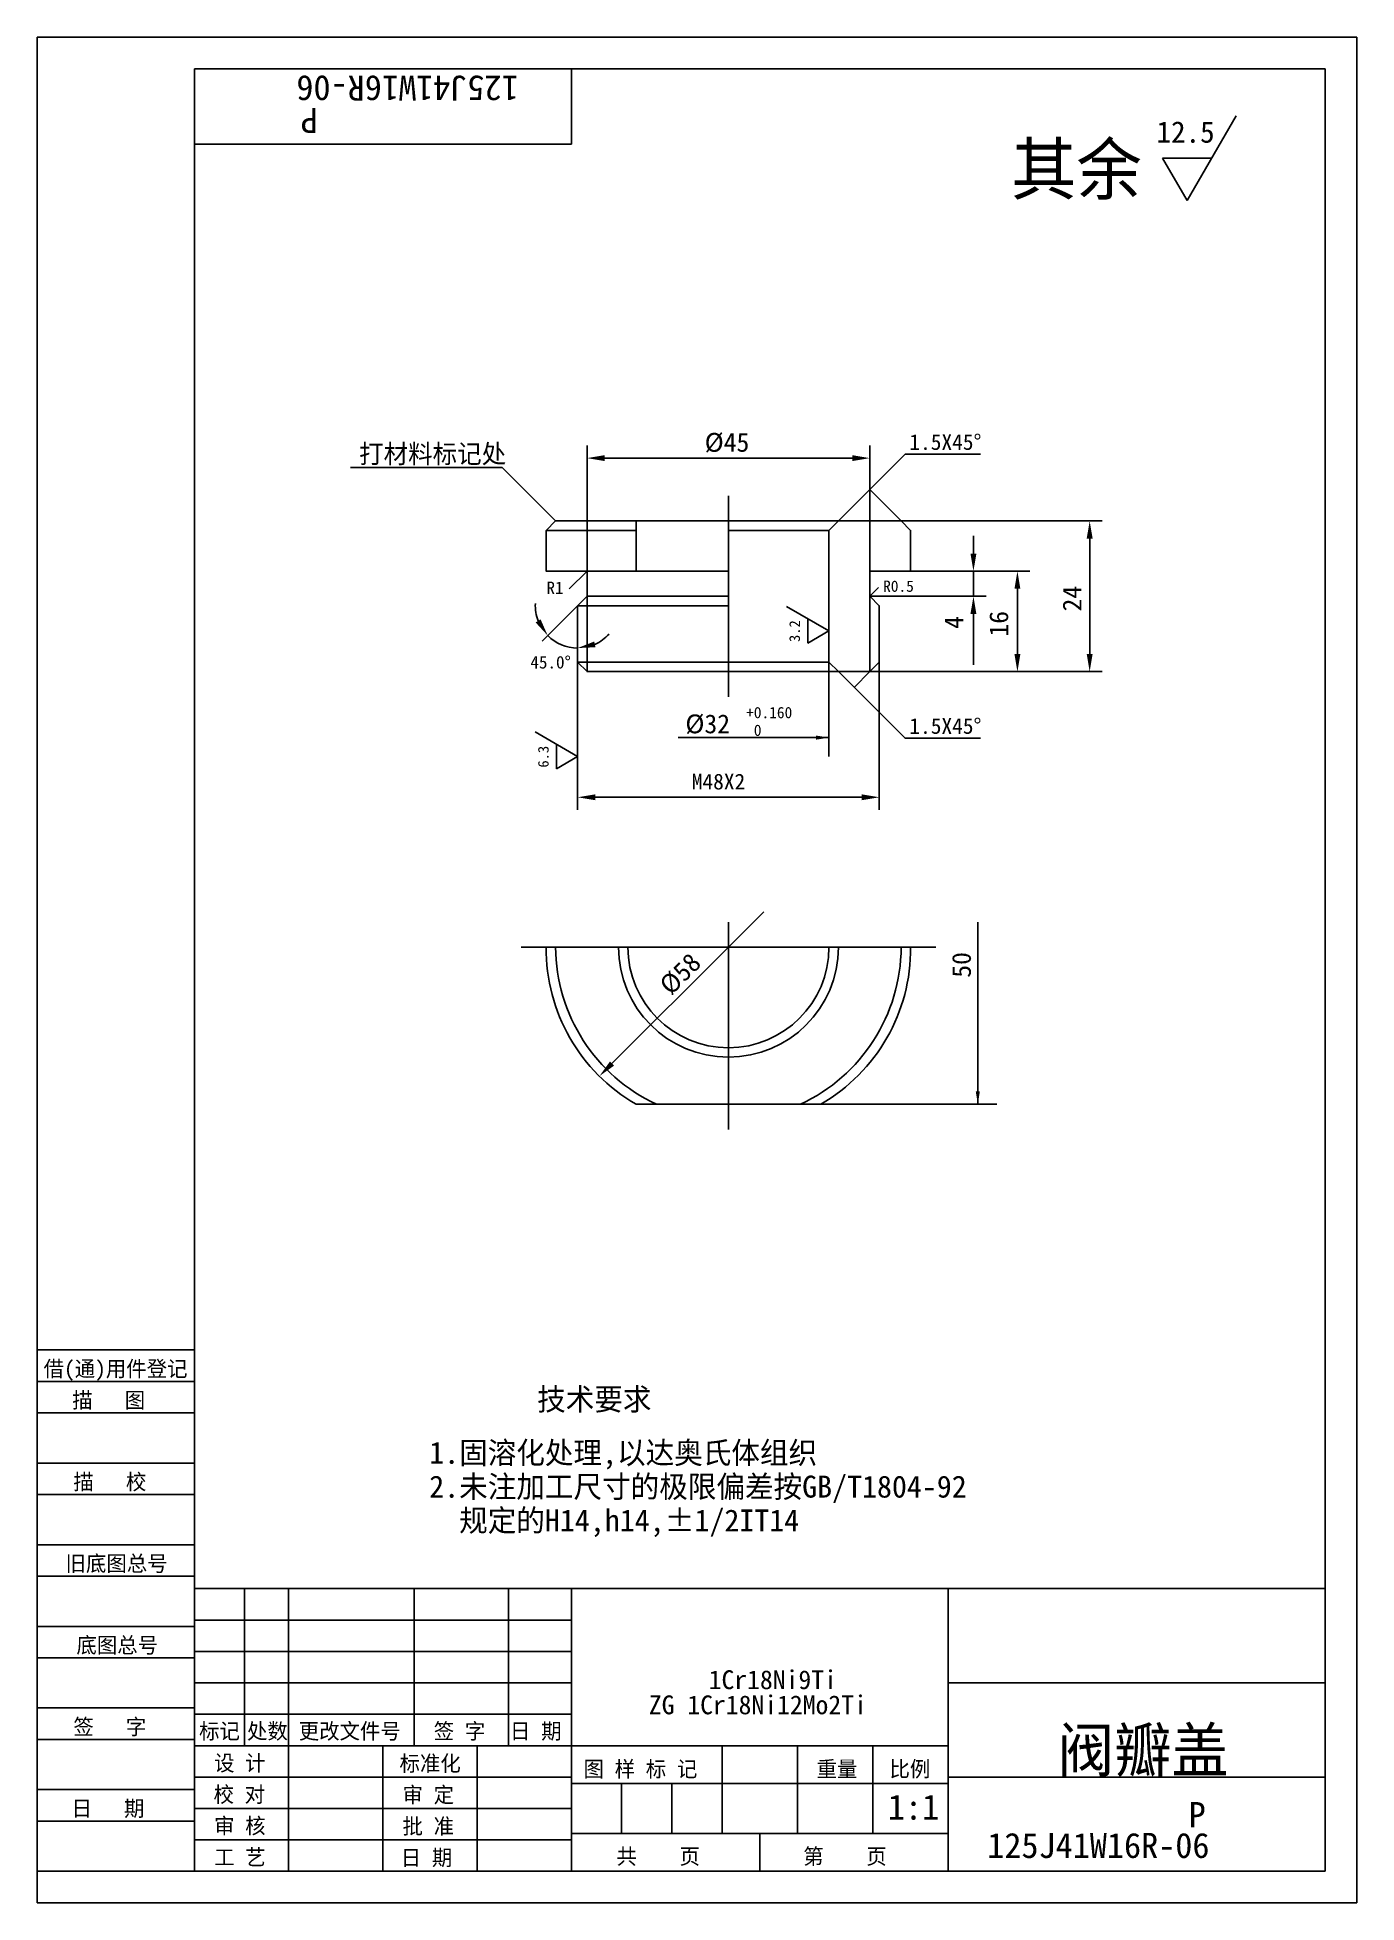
# Model space of a CAD drawing. Header units: metres. Extents: x 0 to 210, y 0 to 297.
import ezdxf

# ---------------------------------------------------------------- set-up
doc = ezdxf.new("R2010")
doc.units = ezdxf.units.M
for name, color, linetype in [('C', 6, 'Continuous'), ('D', 1, 'Continuous'), ('FL', 5, 'Continuous'), ('HA', 5, 'Continuous'), ('T', 7, 'Continuous'), ('TL', 4, 'Continuous')]:
    doc.layers.add(name, color=color, linetype=linetype)

# ---------------------------------------------------------------- blocks, each defined once
blk = doc.blocks.new('TUKUN4')
at = {"layer": 'FL'}
for p, q in [((0, 297), (0, 0)), ((210, 297), (0, 297)), ((210, 0), (210, 297)), ((0, 78), (25, 78)), ((0, 70), (25, 70)), ((0, 65), (25, 65)), ((0, 57), (25, 57)), ((0, 52), (25, 52)), ((33, 25), (33, 50)), ((40, 5), (40, 50)), ((60, 25), (60, 50)), ((75, 25), (75, 50)), ((25, 45), (85, 45)), ((0, 44), (25, 44)), ((0, 39), (25, 39)), ((25, 40), (85, 40)), ((25, 35), (85, 35)), ((0, 31), (25, 31)), ((25, 30), (85, 30)), ((0, 26), (25, 26)), ((70, 5), (70, 25)), ((0, 18), (25, 18)), ((25, 20), (85, 20)), ((25, 15), (85, 15)), ((0, 13), (25, 13)), ((25, 10), (85, 10)), ((0, 0), (210, 0))]:
    blk.add_line(p, q, dxfattribs=at)
at = {"layer": 'TL'}
for p, q in [((25, 5), (25, 292)), ((205, 292), (25, 292)), ((85, 292), (85, 280)), ((205, 5), (205, 292)), ((85, 280), (25, 280)), ((0, 88), (25, 88)), ((0, 83), (25, 83)), ((205, 50), (25, 50)), ((85, 5), (85, 50)), ((145, 5), (145, 50)), ((205, 35), (145, 35)), ((145, 25), (25, 25)), ((55, 5), (55, 25)), ((109, 11), (109, 25)), ((121, 11), (121, 25)), ((133, 11), (133, 25)), ((85, 19), (145, 19)), ((93, 11), (93, 19)), ((101, 11), (101, 19)), ((205, 20), (145, 20)), ((145, 11), (85, 11)), ((115, 5), (115, 11)), ((0, 5), (205, 5))]:
    blk.add_line(p, q, dxfattribs=at)
at = {"layer": 'T'}
for s, p in [('借(通)用件登记', (1, 83.76)), ('描   图', (5.56, 78.76)), ('描   校', (5.74, 65.76)), ('旧底图总号', (4.49, 52.76)), ('底图总号', (6.22, 39.76)), ('签   字', (5.74, 26.76)), ('标记', (25.75, 26.07)), ('处数', (33.38, 26.07)), ('更改文件号', (41.61, 26.07)), ('签 字', (63.1, 26.07)), ('日 期', (75.23, 26.07)), ('设 计', (28.14, 20.99)), ('标准化', (57.65, 20.93)), ('图 样 标 记', (86.95, 20.04)), ('重量', (124.03, 20.04)), ('比例', (135.64, 20.04)), ('校 对', (28.05, 15.99)), ('审 定', (58.13, 15.93)), ('日   期', (5.45, 13.76)), ('审 核', (28.14, 10.99)), ('批 准', (58.13, 10.93)), ('共    页', (92.18, 6.13)), ('第    页', (121.9, 6.13)), ('工 艺', (28.14, 5.99)), ('日 期', (57.84, 5.93))]:
    blk.add_text(s, height=2.5, dxfattribs=at).set_placement(p)

msp = doc.modelspace()

# ---------------------------------------------------------------- linework, layer by layer
at = {"layer": 'C'}
for points in [[(110, 224), (110, 192)], [(110, 156.12), (110, 123.12)], [(77, 152.12), (143, 152.12)]]:
    msp.add_lwpolyline(points, dxfattribs=at)
at = {"layer": 'D'}
for p, q in [((190.81, 284.52), (183, 271)), ((183, 271), (179.1, 277.76)), ((179.1, 277.76), (186.9, 277.76)), ((87.5, 212), (87.5, 232)), ((132.5, 212), (132.5, 232)), ((90.3, 230), (129.7, 230)), ((54.01, 228.49), (49.86, 228.49)), ((137.5, 220), (169.5, 220)), ((149, 214.8), (149, 217.6)), ((167.5, 217.2), (167.5, 198.8)), ((139, 212), (158, 212)), ((139, 212), (151, 212)), ((149, 212), (149, 208)), ((132.5, 208), (151, 208)), ((156, 209.2), (156, 198.8)), ((119.24, 206.4), (126, 202.5)), ((149, 205.2), (149, 202.4)), ((122.62, 200.55), (122.62, 204.45)), ((126, 202.5), (122.62, 200.55)), ((149, 202.4), (149, 197.07)), ((86, 197.5), (86, 174)), ((134, 197.5), (134, 174)), ((132.5, 196), (158, 196)), ((132.5, 196), (169.5, 196)), ((79.24, 186.4), (86, 182.5)), ((82.62, 180.55), (82.62, 184.45)), ((126, 185.5), (102, 185.5)), ((86, 182.5), (82.62, 180.55)), ((88.8, 176), (131.2, 176)), ((149.7, 127.12), (149.7, 156.12)), ((91.47, 133.6), (110, 152.12))]:
    msp.add_line(p, q, dxfattribs=at)
for points in [[(127.5, 220), (138.11, 230.61), (150.11, 230.61)], [(82.5, 220), (74.01, 228.49), (54.01, 228.49)], [(137.5, 220), (132.5, 225)], [(87.5, 212), (84.67, 209.17)], [(132.5, 208), (133.91, 209.41)], [(86, 206.5), (80.34, 200.84)], [(126, 197.5), (126, 182.5)], [(127.5, 196), (138.11, 185.39), (150.11, 185.39)], [(132.5, 196), (130, 193.5)], [(110, 152.12), (115.66, 157.78)], [(124.7, 127.12), (152.7, 127.12)]]:
    msp.add_lwpolyline(points, dxfattribs=at)
for start, end in [(177.02, 201.01), (293.99, 317.98), (225, 270)]:
    msp.add_arc((86, 206.5), 6.74, start, end, dxfattribs=at)
for points in [[(90.3, 230.47), (90.3, 229.53), (87.5, 230)], [(129.7, 230.47), (129.7, 229.53), (132.5, 230)], [(167.03, 217.2), (167.97, 217.2), (167.5, 220)], [(148.53, 214.8), (149.47, 214.8), (149, 212)], [(155.53, 209.2), (156.47, 209.2), (156, 212)], [(148.53, 205.2), (149.47, 205.2), (149, 208)], [(80.1, 204.34), (79.32, 203.83), (81.24, 201.74)], [(88.84, 199.89), (88.64, 200.8), (86, 199.76)], [(155.53, 198.8), (156.47, 198.8), (156, 196)], [(167.03, 198.8), (167.97, 198.8), (167.5, 196)], [(123.94, 185.17), (126, 185.5), (123.94, 185.83)], [(88.8, 176.47), (88.8, 175.53), (86, 176)], [(131.2, 176.47), (131.2, 175.53), (134, 176)], [(91.8, 133.27), (91.14, 133.93), (89.49, 131.62)], [(149.37, 129.18), (149.7, 127.12), (150.02, 129.18)]]:
    msp.add_solid(points, dxfattribs=at)
at = {"layer": 'HA'}
for points in [[(87.5, 208), (87.5, 196)], [(132.5, 208), (132.5, 196)]]:
    msp.add_lwpolyline(points, dxfattribs=at)
at = {"layer": 'TL'}
for points in [[(127.5, 220), (82.5, 220), (81, 218.5), (81, 212), (87.5, 212), (87.5, 208), (86, 206.5), (86, 197.5), (87.5, 196), (127.5, 196)], [(95.3, 220), (95.3, 212)], [(81, 218.5), (95.3, 218.5)], [(110, 218.5), (126, 218.5)], [(87.5, 212), (110, 212)], [(87.5, 208), (110, 208)], [(86, 206.5), (110, 206.5)], [(86, 197.5), (126, 197.5)]]:
    msp.add_lwpolyline(points, dxfattribs=at)
msp.add_lwpolyline([(127.5, 220), (137.5, 220), (139, 218.5), (139, 212), (132.5, 212), (132.5, 208), (134, 206.5), (134, 197.5), (132.5, 196), (127.5, 196), (126, 197.5), (126, 218.5)], close=True, dxfattribs=at)
for points in [[(81, 152.12, 0.27), (95.3, 127.12), (98.54, 127.12)], [(82.5, 152.12, 0.29), (98.54, 127.12), (121.46, 127.12, 0.29), (137.5, 152.12, 0.29)], [(92.5, 152.12, 1), (127.5, 152.12, 1)], [(94, 152.12, 1), (126, 152.12, 1)], [(121.46, 127.12), (124.7, 127.12, 0.27), (139, 152.12, 0.27)]]:
    msp.add_lwpolyline(points, format="xyb", dxfattribs=at)

# ---------------------------------------------------------------- block references
at = {"layer": 'D'}
msp.add_blockref('TUKUN4', (0, 0), dxfattribs=at)

# ---------------------------------------------------------------- texts
for s, height, rotation, p in [('125J41W16R-06', 4, 180, (76.61, 290.89)), ('P', 4, 180, (44.65, 285.75)), ('24', 3, 90, (166.2, 205.58)), ('16', 3, 90, (154.53, 201.58)), ('3.2', 1.7, 90, (121.39, 200.72)), ('4', 3, 90, (147.38, 202.81)), ('6.3', 1.7, 90, (81.39, 180.72)), ('%%C58', 3, 45, (100.84, 144.33)), ('50', 3, 90, (148.59, 147.27))]:
    msp.add_text(s, height=height, rotation=rotation, dxfattribs=at).set_placement(p)
for s, height, p in [('12.5', 3.4, (178.14, 280.22)), ('其余', 8, (155, 272)), ('打材料标记处', 3, (51.22, 229.19)), ('%%C45', 3, (106.22, 231.01)), ('1.5X45%%D', 2.5, (138.81, 231.31)), ('R1', 2, (81.04, 208.35)), ('R0.5', 1.8, (134.62, 208.71)), ('45.0%%d', 2, (78.48, 196.5)), ('+0.160', 1.8, (112.82, 188.59)), ('%%C32', 3, (103.15, 186.19)), (' 0', 1.8, (112.82, 185.77)), ('1.5X45%%D', 2.5, (138.81, 186.1)), ('M48X2', 2.5, (104.17, 177.25)), ('    技术要求', 3.5, (70.03, 78.4)), ('1.固溶化处理,以达奥氏体组织', 3.5, (62.38, 69.89)), ('2.未注加工尺寸的极限偏差按GB/T1804-92          ', 3.5, (62.38, 64.5)), ('  规定的H14,h14,%%P1/2IT14', 3.5, (62.38, 59.11)), ('1Cr18Ni9Ti', 3, (106.86, 34)), ('ZG 1Cr18Ni12Mo2Ti', 3, (97.34, 30)), ('阀瓣盖', 7, (162.32, 20.8)), ('1:1', 4, (135.38, 13.23)), ('P', 4, (183.25, 12.02)), ('125J41W16R-06', 4, (151.2, 7.12))]:
    msp.add_text(s, height=height, dxfattribs=at).set_placement(p)

doc.saveas('drawing.dxf')
